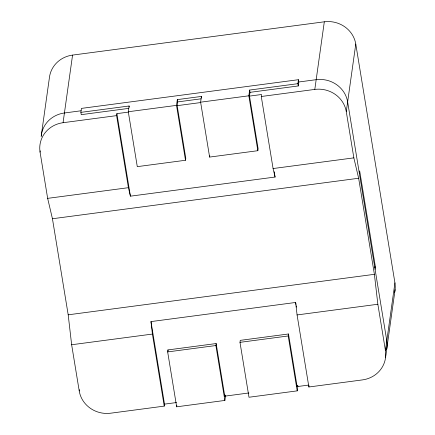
<?xml version="1.0" encoding="UTF-8"?>
<svg xmlns="http://www.w3.org/2000/svg" width="435" height="435" viewBox="0 0 435 435"><rect width="100%" height="100%" fill="white"/><g stroke="black" fill="none" stroke-linecap="round" stroke-linejoin="round"><path stroke-width="0.65" d="M41.271 135.6L49.405 77.718A27.584 26.051 8 0 1 72.569 55.093L324.314 21.804A27.584 26.051 8 0 1 355.776 44.033L394.931 282.859A27.584 26.051 8 0 1 394.55 292.717M295.969 304.462L295.642 302.466L150.978 321.596L164.506 404.131L164.229 406.116L110.686 413.196A27.584 26.051 8 0 1 79.224 390.967L71.644 344.748L68.192 314.815L52.445 218.745L47.649 198.36L40.069 152.141L40.254 150.842M40.069 152.141A27.584 26.051 8 0 1 63.064 122.708L72.569 55.093M80.872 112.371L81.432 108.397L298.426 79.697L298.801 81.987L298.247 85.961L250.022 92.34L249.494 96.102L258.118 148.71L257.841 150.7L209.616 157.078L200.617 102.181L201.427 96.429L177.317 99.62L176.507 105.368L185.506 160.265L137.286 166.643L128.287 111.746L129.097 105.993L80.872 112.371L81.247 114.661L128.798 108.369M274.208 171.716L275.078 177.045L130.418 196.174L128.417 187.681L116.607 115.628L116.884 113.638L128.271 112.132M79.224 390.967L79.404 389.668M185.506 160.265L185.788 158.275L177.165 105.667L177.692 101.904L177.317 99.62M225.596 395.323L224.879 400.434L176.659 406.812L167.66 351.915L167.937 349.925L216.157 343.552L224.781 396.16L248.896 392.968M209.616 157.078L209.806 155.752M176.659 406.812L176.838 405.534M257.841 150.7L248.842 95.803L249.646 90.05L297.872 83.678L298.426 79.697M224.879 400.434L215.88 345.537L216.157 343.552M275.078 177.045L273.082 168.546L261.272 96.499L261.549 94.509L249.494 96.102M224.781 396.16L224.96 394.904M297.926 385.758L297.208 390.869L248.989 397.247L239.989 342.35L240.267 340.36L288.492 333.982L297.116 386.595L308.502 385.089M295.642 302.466L297.078 314.935L308.888 386.987L362.431 379.907A27.584 26.051 8 0 0 385.426 350.474L377.852 304.255L374.394 274.322L358.647 178.252L353.851 157.867L346.276 111.648A27.584 26.051 8 0 0 314.81 89.414L324.314 21.804M297.208 390.869L288.209 335.972L288.492 333.982M297.116 386.595L297.29 385.339M346.276 111.648L355.776 44.033M308.888 386.987L309.078 385.66M359.343 173.299L359.68 170.911L375.427 266.981L375.095 269.368M385.426 350.474L394.931 282.859M385.595 357.282L395.1 289.666M81.138 110.767L64.434 112.98A27.584 26.051 8 0 0 41.162 136.829M298.801 81.987L316.18 79.687A27.584 26.051 8 0 1 347.641 101.92L386.791 340.746A27.584 26.051 8 0 1 386.682 349.387M177.692 101.904L201.133 98.805M128.287 111.746L176.507 105.368M200.617 102.181L248.842 95.803M177.165 105.667L200.606 102.568M63.064 122.708L116.607 115.628M261.272 96.499L314.81 89.414M47.649 198.36L128.417 187.681M273.082 168.546L353.851 157.867M52.445 218.745L358.647 178.252M374.22 267.139L375.427 266.981M68.192 314.815L374.394 274.322M71.644 344.748L152.413 334.069L164.229 406.116M297.078 314.935L377.852 304.255M167.66 351.915L215.88 345.537M239.989 342.35L288.209 335.972M164.506 404.131L176.561 402.533M297.872 83.678L298.247 85.961M296.186 305.794L296.404 307.126M249.646 90.05L250.022 92.34M201.427 96.429L201.617 97.57M129.097 105.993L129.282 107.14M167.937 349.925L168.155 351.257M116.884 113.638L130.418 196.174M150.978 321.596L152.413 334.069"/></g></svg>
